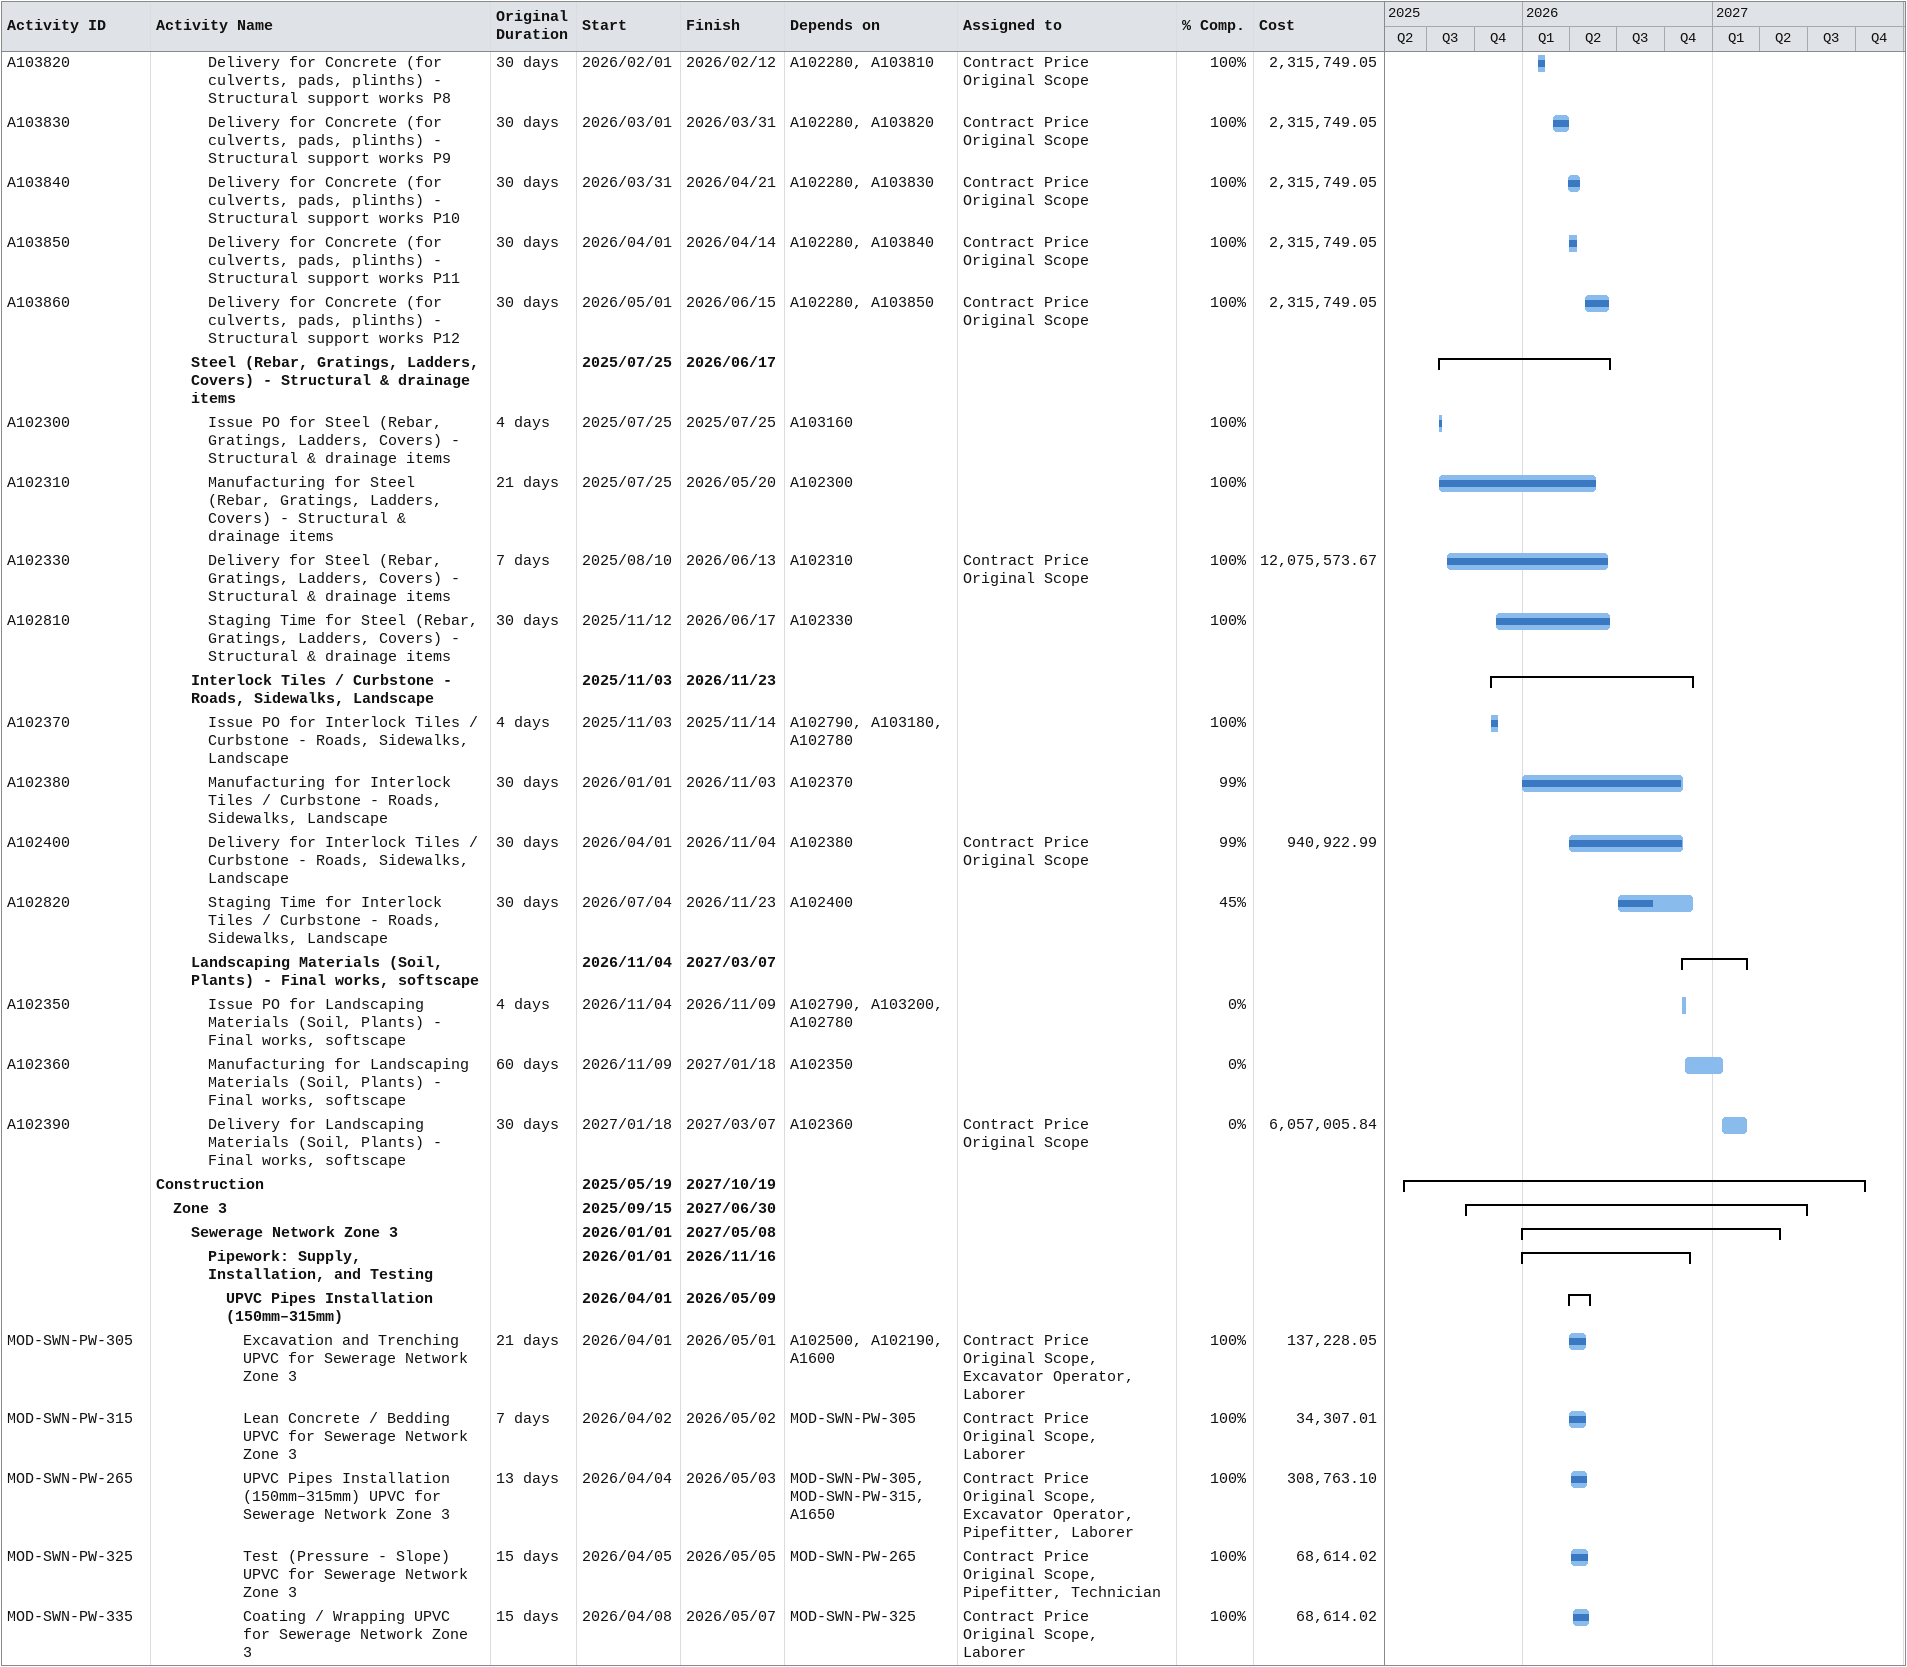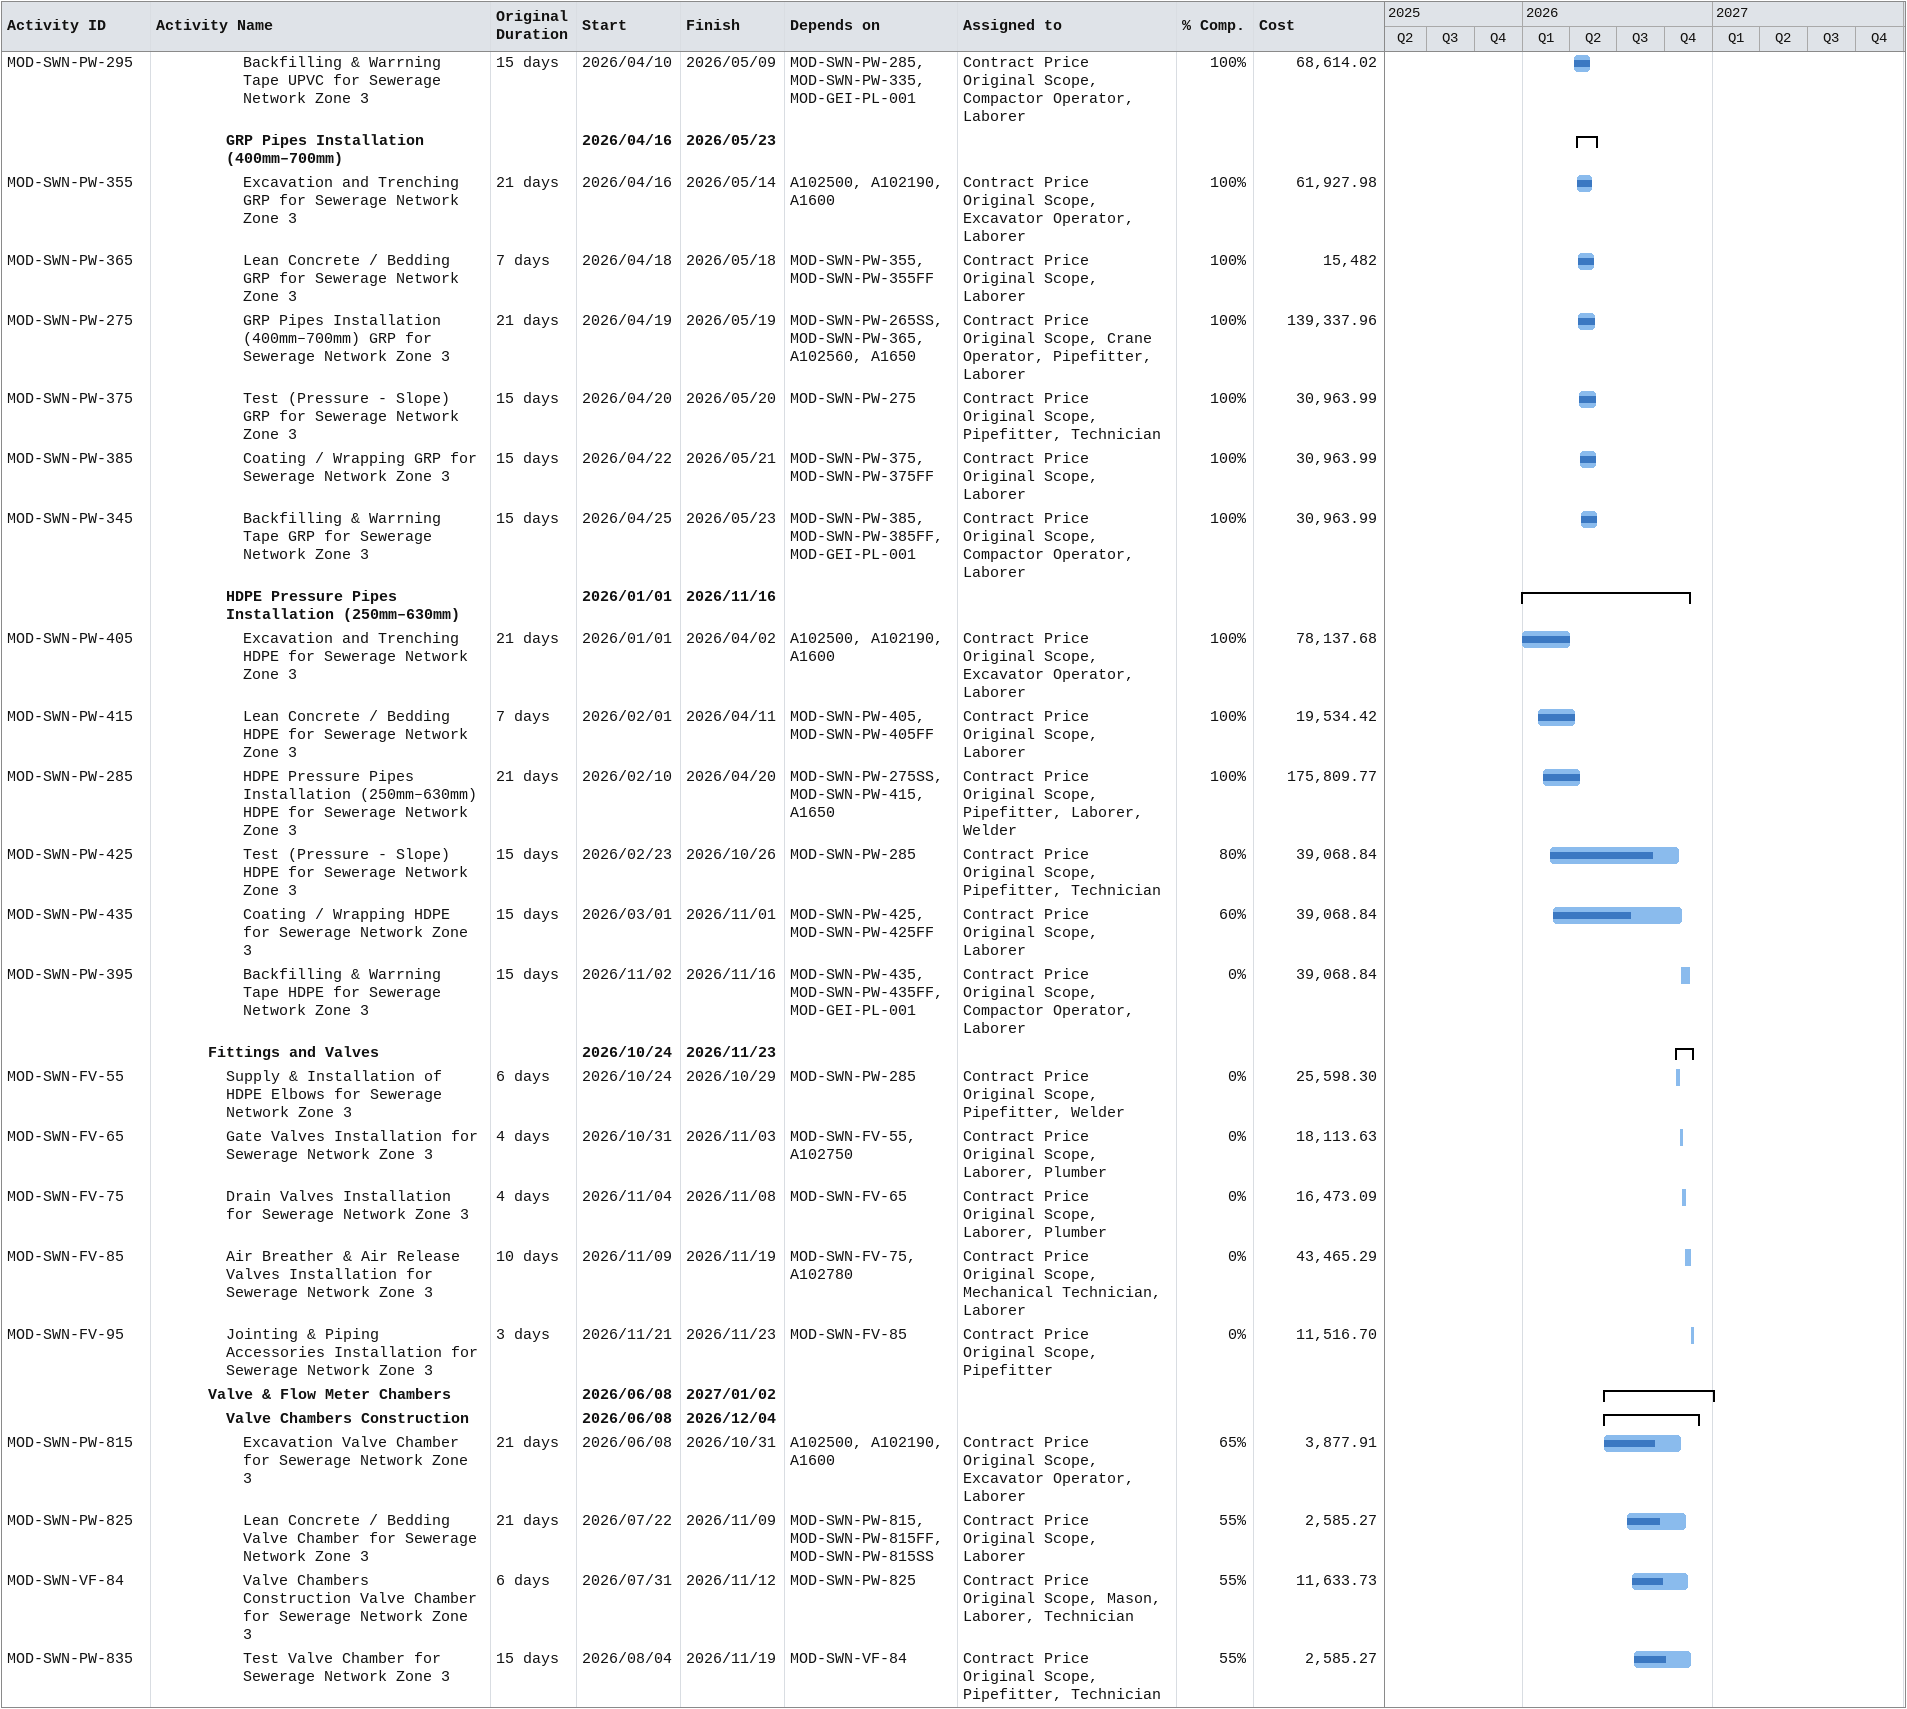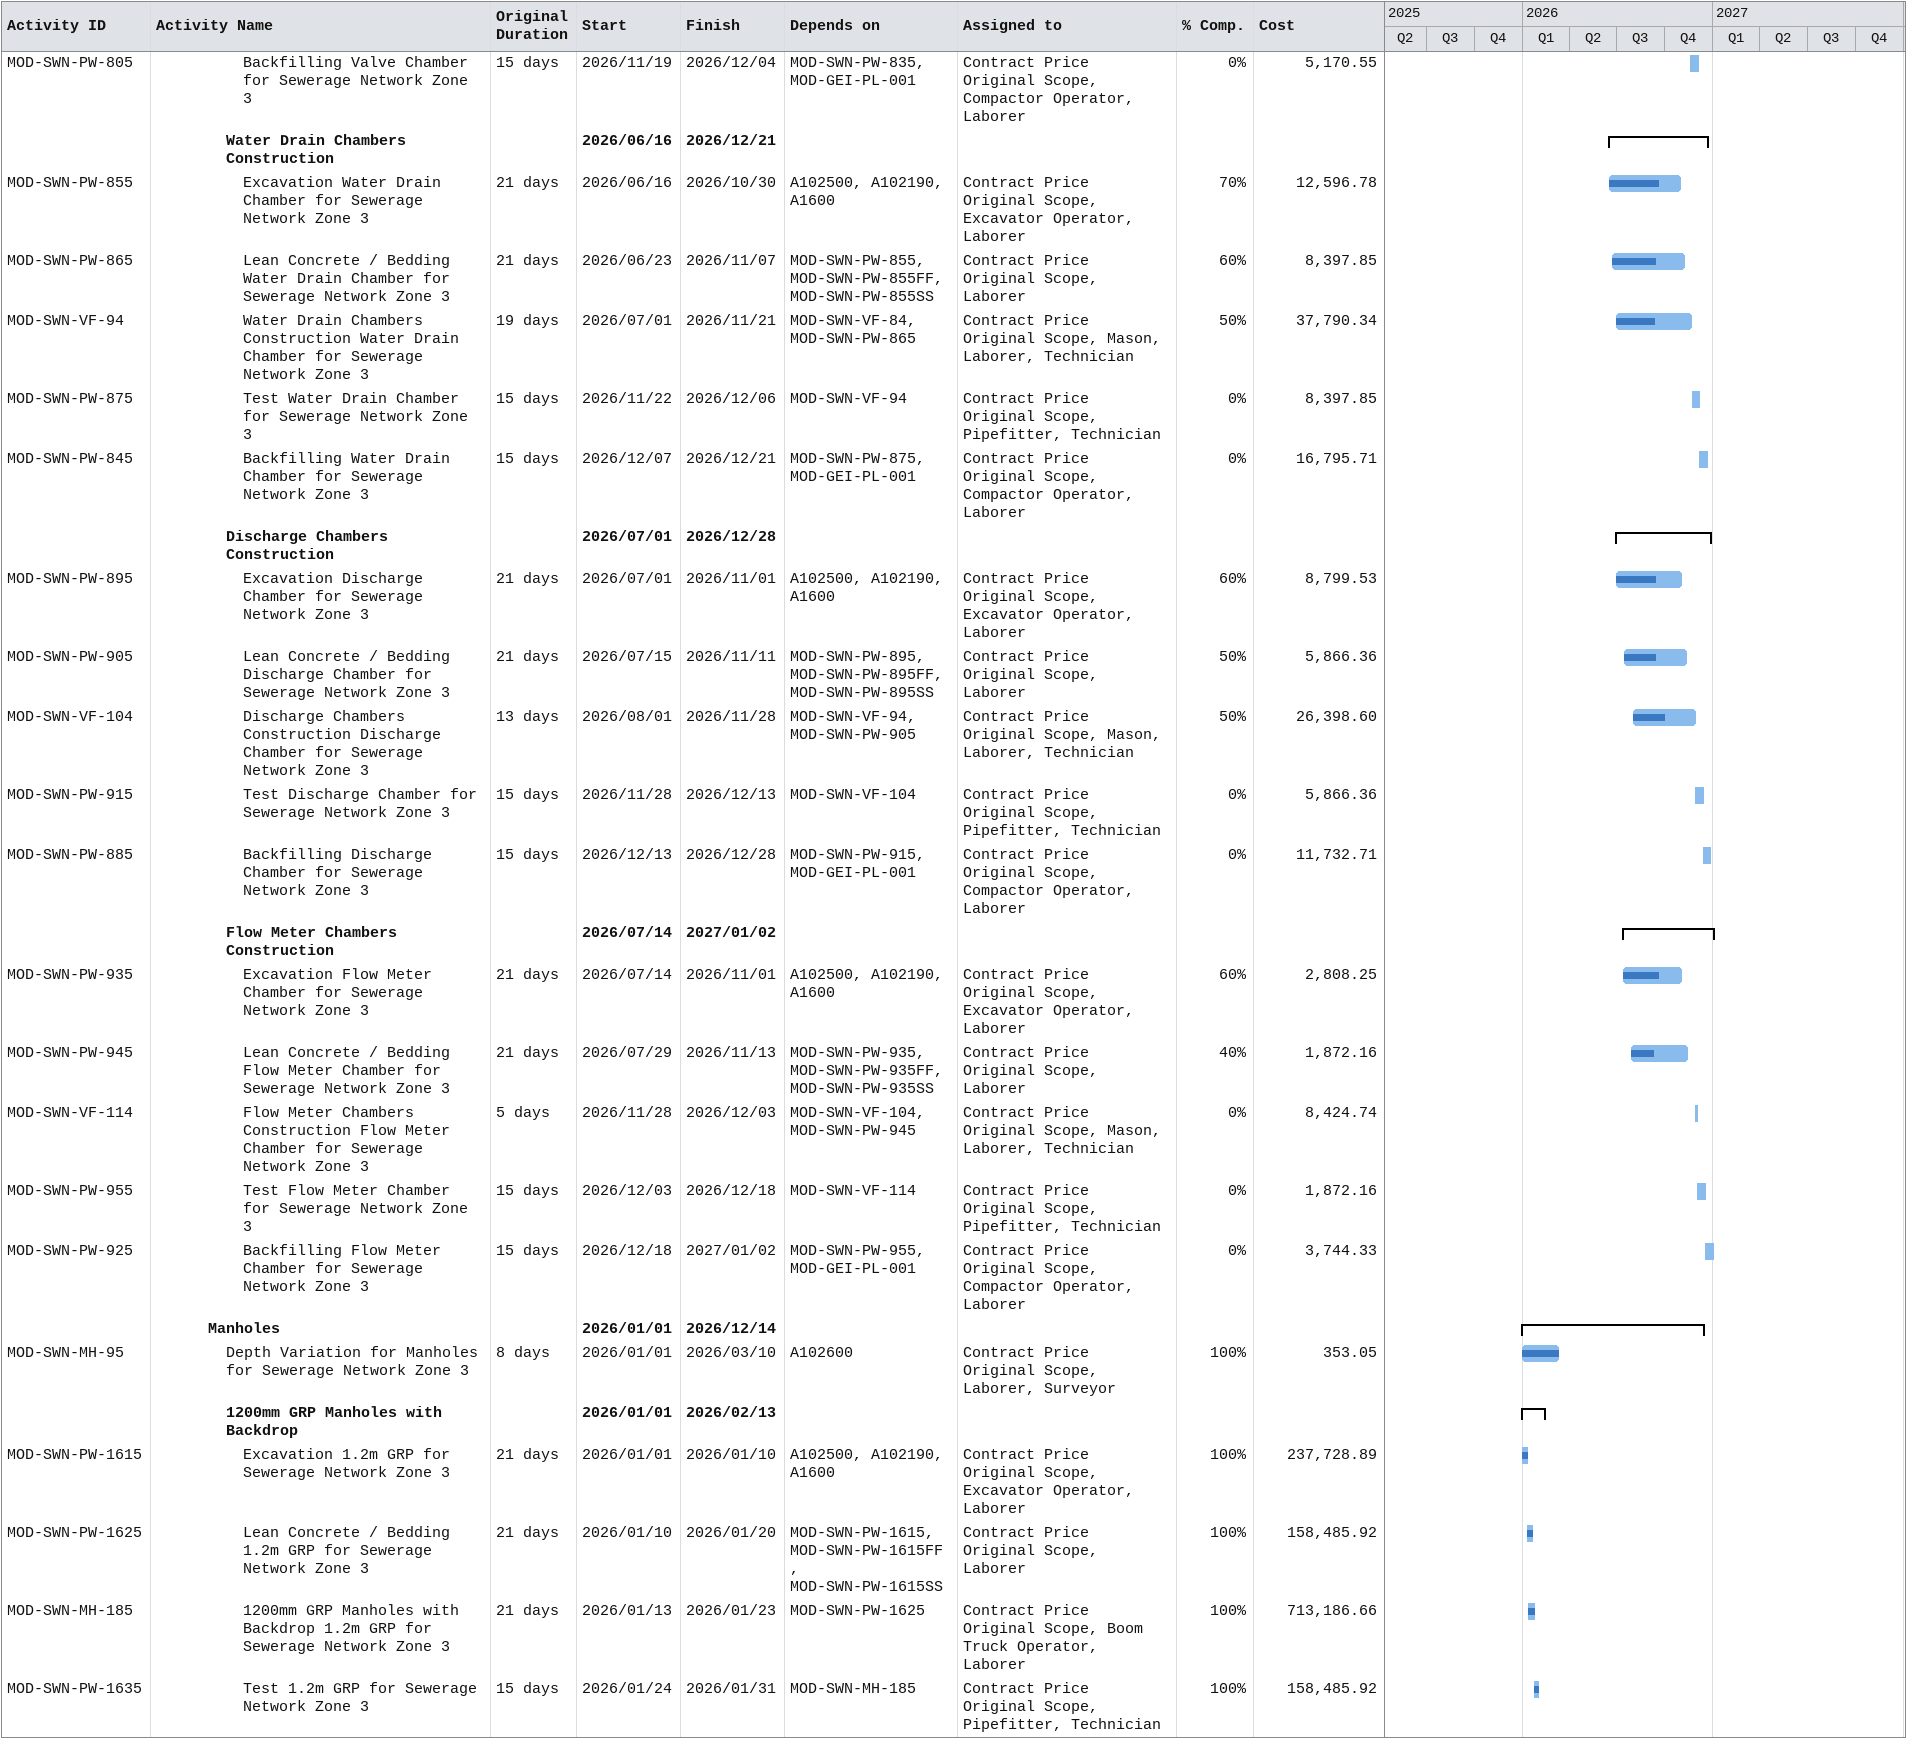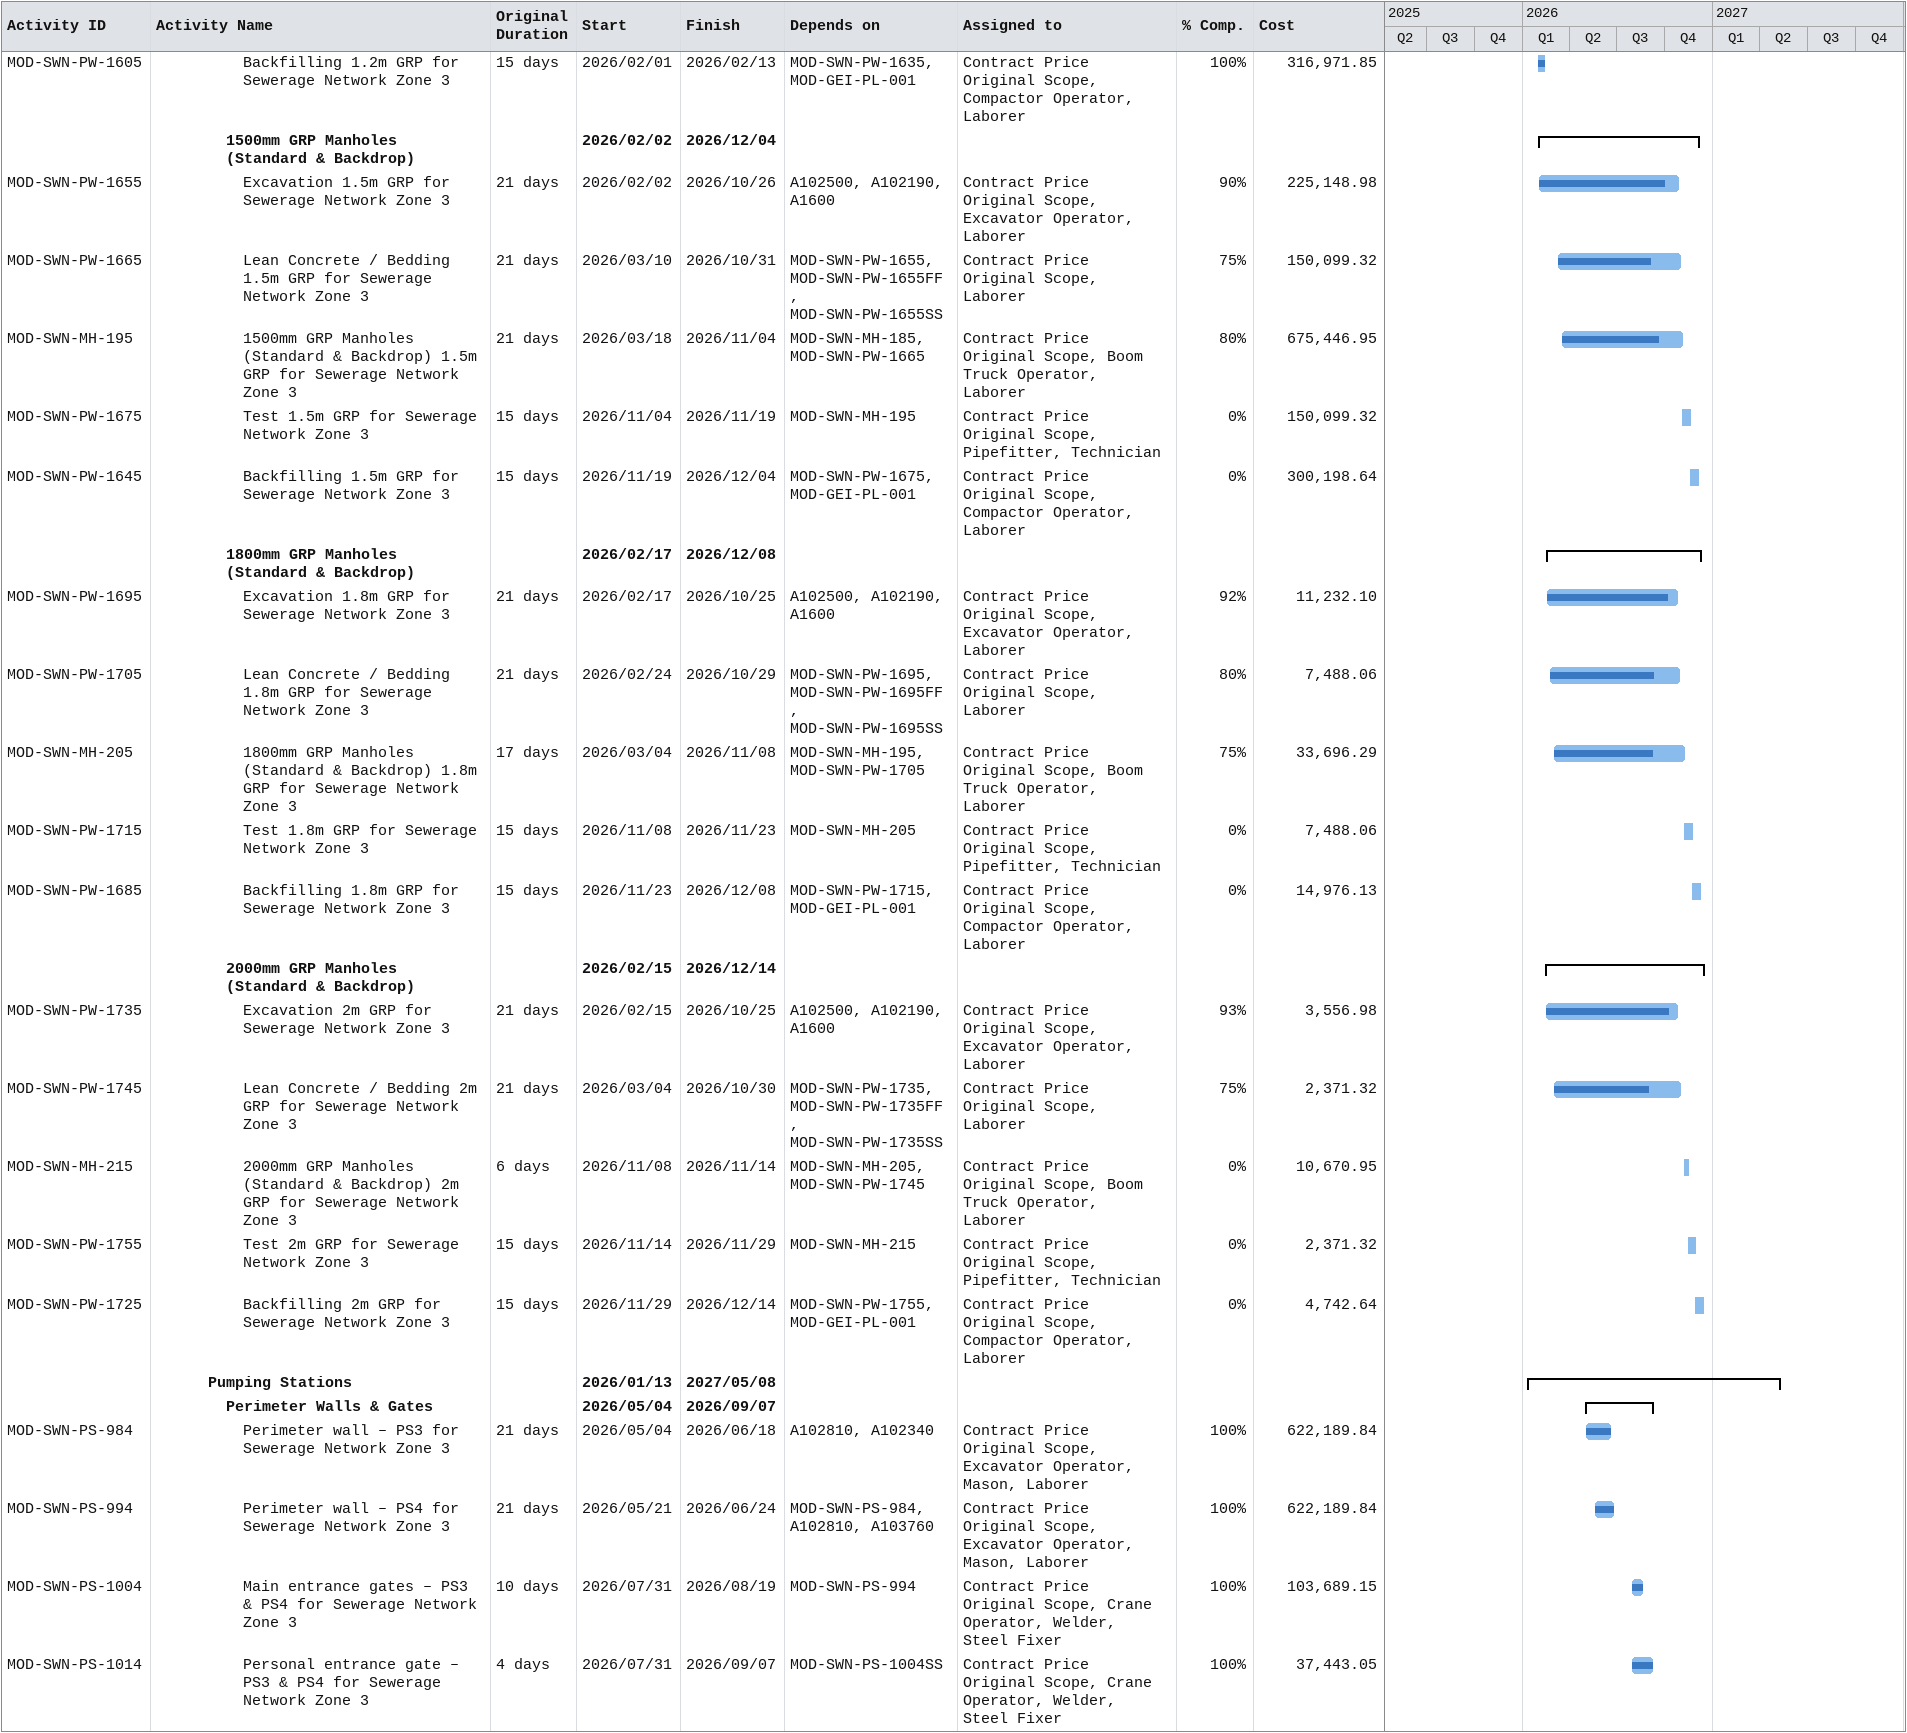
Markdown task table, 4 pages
| ID | Level | Task | Original duration | Start | Finish | Predecessors | Resources | % complete | Cost |
|---|---|---|---|---|---|---|---|---|---|
| A103820 | 4 | Delivery for Concrete (for culverts, pads, plinths) - Structural support works P8 | 30d | 2026-02-01 | 2026-02-12 | A102280, A103810 | Contract Price Original Scope | 100 | 2315749.05 |
| A103830 | 4 | Delivery for Concrete (for culverts, pads, plinths) - Structural support works P9 | 30d | 2026-03-01 | 2026-03-31 | A102280, A103820 | Contract Price Original Scope | 100 | 2315749.05 |
| A103840 | 4 | Delivery for Concrete (for culverts, pads, plinths) - Structural support works P10 | 30d | 2026-03-31 | 2026-04-21 | A102280, A103830 | Contract Price Original Scope | 100 | 2315749.05 |
| A103850 | 4 | Delivery for Concrete (for culverts, pads, plinths) - Structural support works P11 | 30d | 2026-04-01 | 2026-04-14 | A102280, A103840 | Contract Price Original Scope | 100 | 2315749.05 |
| A103860 | 4 | Delivery for Concrete (for culverts, pads, plinths) - Structural support works P12 | 30d | 2026-05-01 | 2026-06-15 | A102280, A103850 | Contract Price Original Scope | 100 | 2315749.05 |
|  | 3 | **Steel (Rebar, Gratings, Ladders, Covers) - Structural & drainage items** |  | 2025-07-25 | 2026-06-17 |  |  |  |  |
| A102300 | 4 | Issue PO for Steel (Rebar, Gratings, Ladders, Covers) - Structural & drainage items | 4d | 2025-07-25 | 2025-07-25 | A103160 |  | 100 |  |
| A102310 | 4 | Manufacturing for Steel (Rebar, Gratings, Ladders, Covers) - Structural & drainage items | 21d | 2025-07-25 | 2026-05-20 | A102300 |  | 100 |  |
| A102330 | 4 | Delivery for Steel (Rebar, Gratings, Ladders, Covers) - Structural & drainage items | 7d | 2025-08-10 | 2026-06-13 | A102310 | Contract Price Original Scope | 100 | 12075573.67 |
| A102810 | 4 | Staging Time for Steel (Rebar, Gratings, Ladders, Covers) - Structural & drainage items | 30d | 2025-11-12 | 2026-06-17 | A102330 |  | 100 |  |
|  | 3 | **Interlock Tiles / Curbstone - Roads, Sidewalks, Landscape** |  | 2025-11-03 | 2026-11-23 |  |  |  |  |
| A102370 | 4 | Issue PO for Interlock Tiles / Curbstone - Roads, Sidewalks, Landscape | 4d | 2025-11-03 | 2025-11-14 | A102790, A103180, A102780 |  | 100 |  |
| A102380 | 4 | Manufacturing for Interlock Tiles / Curbstone - Roads, Sidewalks, Landscape | 30d | 2026-01-01 | 2026-11-03 | A102370 |  | 99 |  |
| A102400 | 4 | Delivery for Interlock Tiles / Curbstone - Roads, Sidewalks, Landscape | 30d | 2026-04-01 | 2026-11-04 | A102380 | Contract Price Original Scope | 99 | 940922.99 |
| A102820 | 4 | Staging Time for Interlock Tiles / Curbstone - Roads, Sidewalks, Landscape | 30d | 2026-07-04 | 2026-11-23 | A102400 |  | 45 |  |
|  | 3 | **Landscaping Materials (Soil, Plants) - Final works, softscape** |  | 2026-11-04 | 2027-03-07 |  |  |  |  |
| A102350 | 4 | Issue PO for Landscaping Materials (Soil, Plants) - Final works, softscape | 4d | 2026-11-04 | 2026-11-09 | A102790, A103200, A102780 |  | 0 |  |
| A102360 | 4 | Manufacturing for Landscaping Materials (Soil, Plants) - Final works, softscape | 60d | 2026-11-09 | 2027-01-18 | A102350 |  | 0 |  |
| A102390 | 4 | Delivery for Landscaping Materials (Soil, Plants) - Final works, softscape | 30d | 2027-01-18 | 2027-03-07 | A102360 | Contract Price Original Scope | 0 | 6057005.84 |
|  | 1 | **Construction** |  | 2025-05-19 | 2027-10-19 |  |  |  |  |
|  | 2 | **Zone 3** |  | 2025-09-15 | 2027-06-30 |  |  |  |  |
|  | 3 | **Sewerage Network Zone 3** |  | 2026-01-01 | 2027-05-08 |  |  |  |  |
|  | 4 | **Pipework: Supply, Installation, and Testing** |  | 2026-01-01 | 2026-11-16 |  |  |  |  |
|  | 5 | **UPVC Pipes Installation (150mm–315mm)** |  | 2026-04-01 | 2026-05-09 |  |  |  |  |
| MOD-SWN-PW-305 | 6 | Excavation and Trenching UPVC for Sewerage Network Zone 3 | 21d | 2026-04-01 | 2026-05-01 | A102500, A102190, A1600 | Contract Price Original Scope, Excavator Operator, Laborer | 100 | 137228.05 |
| MOD-SWN-PW-315 | 6 | Lean Concrete / Bedding UPVC for Sewerage Network Zone 3 | 7d | 2026-04-02 | 2026-05-02 | MOD-SWN-PW-305 | Contract Price Original Scope, Laborer | 100 | 34307.01 |
| MOD-SWN-PW-265 | 6 | UPVC Pipes Installation (150mm–315mm) UPVC for Sewerage Network Zone 3 | 13d | 2026-04-04 | 2026-05-03 | MOD-SWN-PW-305, MOD-SWN-PW-315, A1650 | Contract Price Original Scope, Excavator Operator, Pipefitter, Laborer | 100 | 308763.10 |
| MOD-SWN-PW-325 | 6 | Test (Pressure - Slope) UPVC for Sewerage Network Zone 3 | 15d | 2026-04-05 | 2026-05-05 | MOD-SWN-PW-265 | Contract Price Original Scope, Pipefitter, Technician | 100 | 68614.02 |
| MOD-SWN-PW-335 | 6 | Coating / Wrapping UPVC for Sewerage Network Zone 3 | 15d | 2026-04-08 | 2026-05-07 | MOD-SWN-PW-325 | Contract Price Original Scope, Laborer | 100 | 68614.02 |
| MOD-SWN-PW-295 | 6 | Backfilling & Warrning Tape UPVC for Sewerage Network Zone 3 | 15d | 2026-04-10 | 2026-05-09 | MOD-SWN-PW-285, MOD-SWN-PW-335, MOD-GEI-PL-001 | Contract Price Original Scope, Compactor Operator, Laborer | 100 | 68614.02 |
|  | 5 | **GRP Pipes Installation (400mm–700mm)** |  | 2026-04-16 | 2026-05-23 |  |  |  |  |
| MOD-SWN-PW-355 | 6 | Excavation and Trenching GRP for Sewerage Network Zone 3 | 21d | 2026-04-16 | 2026-05-14 | A102500, A102190, A1600 | Contract Price Original Scope, Excavator Operator, Laborer | 100 | 61927.98 |
| MOD-SWN-PW-365 | 6 | Lean Concrete / Bedding GRP for Sewerage Network Zone 3 | 7d | 2026-04-18 | 2026-05-18 | MOD-SWN-PW-355, MOD-SWN-PW-355FF | Contract Price Original Scope, Laborer | 100 | 15482 |
| MOD-SWN-PW-275 | 6 | GRP Pipes Installation (400mm–700mm) GRP for Sewerage Network Zone 3 | 21d | 2026-04-19 | 2026-05-19 | MOD-SWN-PW-265SS, MOD-SWN-PW-365, A102560, A1650 | Contract Price Original Scope, Crane Operator, Pipefitter, Laborer | 100 | 139337.96 |
| MOD-SWN-PW-375 | 6 | Test (Pressure - Slope) GRP for Sewerage Network Zone 3 | 15d | 2026-04-20 | 2026-05-20 | MOD-SWN-PW-275 | Contract Price Original Scope, Pipefitter, Technician | 100 | 30963.99 |
| MOD-SWN-PW-385 | 6 | Coating / Wrapping GRP for Sewerage Network Zone 3 | 15d | 2026-04-22 | 2026-05-21 | MOD-SWN-PW-375, MOD-SWN-PW-375FF | Contract Price Original Scope, Laborer | 100 | 30963.99 |
| MOD-SWN-PW-345 | 6 | Backfilling & Warrning Tape GRP for Sewerage Network Zone 3 | 15d | 2026-04-25 | 2026-05-23 | MOD-SWN-PW-385, MOD-SWN-PW-385FF, MOD-GEI-PL-001 | Contract Price Original Scope, Compactor Operator, Laborer | 100 | 30963.99 |
|  | 5 | **HDPE Pressure Pipes Installation (250mm–630mm)** |  | 2026-01-01 | 2026-11-16 |  |  |  |  |
| MOD-SWN-PW-405 | 6 | Excavation and Trenching HDPE for Sewerage Network Zone 3 | 21d | 2026-01-01 | 2026-04-02 | A102500, A102190, A1600 | Contract Price Original Scope, Excavator Operator, Laborer | 100 | 78137.68 |
| MOD-SWN-PW-415 | 6 | Lean Concrete / Bedding HDPE for Sewerage Network Zone 3 | 7d | 2026-02-01 | 2026-04-11 | MOD-SWN-PW-405, MOD-SWN-PW-405FF | Contract Price Original Scope, Laborer | 100 | 19534.42 |
| MOD-SWN-PW-285 | 6 | HDPE Pressure Pipes Installation (250mm–630mm) HDPE for Sewerage Network Zone 3 | 21d | 2026-02-10 | 2026-04-20 | MOD-SWN-PW-275SS, MOD-SWN-PW-415, A1650 | Contract Price Original Scope, Pipefitter, Laborer, Welder | 100 | 175809.77 |
| MOD-SWN-PW-425 | 6 | Test (Pressure - Slope) HDPE for Sewerage Network Zone 3 | 15d | 2026-02-23 | 2026-10-26 | MOD-SWN-PW-285 | Contract Price Original Scope, Pipefitter, Technician | 80 | 39068.84 |
| MOD-SWN-PW-435 | 6 | Coating / Wrapping HDPE for Sewerage Network Zone 3 | 15d | 2026-03-01 | 2026-11-01 | MOD-SWN-PW-425, MOD-SWN-PW-425FF | Contract Price Original Scope, Laborer | 60 | 39068.84 |
| MOD-SWN-PW-395 | 6 | Backfilling & Warrning Tape HDPE for Sewerage Network Zone 3 | 15d | 2026-11-02 | 2026-11-16 | MOD-SWN-PW-435, MOD-SWN-PW-435FF, MOD-GEI-PL-001 | Contract Price Original Scope, Compactor Operator, Laborer | 0 | 39068.84 |
|  | 4 | **Fittings and Valves** |  | 2026-10-24 | 2026-11-23 |  |  |  |  |
| MOD-SWN-FV-55 | 5 | Supply & Installation of HDPE Elbows for Sewerage Network Zone 3 | 6d | 2026-10-24 | 2026-10-29 | MOD-SWN-PW-285 | Contract Price Original Scope, Pipefitter, Welder | 0 | 25598.30 |
| MOD-SWN-FV-65 | 5 | Gate Valves Installation for Sewerage Network Zone 3 | 4d | 2026-10-31 | 2026-11-03 | MOD-SWN-FV-55, A102750 | Contract Price Original Scope, Laborer, Plumber | 0 | 18113.63 |
| MOD-SWN-FV-75 | 5 | Drain Valves Installation for Sewerage Network Zone 3 | 4d | 2026-11-04 | 2026-11-08 | MOD-SWN-FV-65 | Contract Price Original Scope, Laborer, Plumber | 0 | 16473.09 |
| MOD-SWN-FV-85 | 5 | Air Breather & Air Release Valves Installation for Sewerage Network Zone 3 | 10d | 2026-11-09 | 2026-11-19 | MOD-SWN-FV-75, A102780 | Contract Price Original Scope, Mechanical Technician, Laborer | 0 | 43465.29 |
| MOD-SWN-FV-95 | 5 | Jointing & Piping Accessories Installation for Sewerage Network Zone 3 | 3d | 2026-11-21 | 2026-11-23 | MOD-SWN-FV-85 | Contract Price Original Scope, Pipefitter | 0 | 11516.70 |
|  | 4 | **Valve & Flow Meter Chambers** |  | 2026-06-08 | 2027-01-02 |  |  |  |  |
|  | 5 | **Valve Chambers Construction** |  | 2026-06-08 | 2026-12-04 |  |  |  |  |
| MOD-SWN-PW-815 | 6 | Excavation Valve Chamber for Sewerage Network Zone 3 | 21d | 2026-06-08 | 2026-10-31 | A102500, A102190, A1600 | Contract Price Original Scope, Excavator Operator, Laborer | 65 | 3877.91 |
| MOD-SWN-PW-825 | 6 | Lean Concrete / Bedding Valve Chamber for Sewerage Network Zone 3 | 21d | 2026-07-22 | 2026-11-09 | MOD-SWN-PW-815, MOD-SWN-PW-815FF, MOD-SWN-PW-815SS | Contract Price Original Scope, Laborer | 55 | 2585.27 |
| MOD-SWN-VF-84 | 6 | Valve Chambers Construction Valve Chamber for Sewerage Network Zone 3 | 6d | 2026-07-31 | 2026-11-12 | MOD-SWN-PW-825 | Contract Price Original Scope, Mason, Laborer, Technician | 55 | 11633.73 |
| MOD-SWN-PW-835 | 6 | Test Valve Chamber for Sewerage Network Zone 3 | 15d | 2026-08-04 | 2026-11-19 | MOD-SWN-VF-84 | Contract Price Original Scope, Pipefitter, Technician | 55 | 2585.27 |
| MOD-SWN-PW-805 | 6 | Backfilling Valve Chamber for Sewerage Network Zone 3 | 15d | 2026-11-19 | 2026-12-04 | MOD-SWN-PW-835, MOD-GEI-PL-001 | Contract Price Original Scope, Compactor Operator, Laborer | 0 | 5170.55 |
|  | 5 | **Water Drain Chambers Construction** |  | 2026-06-16 | 2026-12-21 |  |  |  |  |
| MOD-SWN-PW-855 | 6 | Excavation Water Drain Chamber for Sewerage Network Zone 3 | 21d | 2026-06-16 | 2026-10-30 | A102500, A102190, A1600 | Contract Price Original Scope, Excavator Operator, Laborer | 70 | 12596.78 |
| MOD-SWN-PW-865 | 6 | Lean Concrete / Bedding Water Drain Chamber for Sewerage Network Zone 3 | 21d | 2026-06-23 | 2026-11-07 | MOD-SWN-PW-855, MOD-SWN-PW-855FF, MOD-SWN-PW-855SS | Contract Price Original Scope, Laborer | 60 | 8397.85 |
| MOD-SWN-VF-94 | 6 | Water Drain Chambers Construction Water Drain Chamber for Sewerage Network Zone 3 | 19d | 2026-07-01 | 2026-11-21 | MOD-SWN-VF-84, MOD-SWN-PW-865 | Contract Price Original Scope, Mason, Laborer, Technician | 50 | 37790.34 |
| MOD-SWN-PW-875 | 6 | Test Water Drain Chamber for Sewerage Network Zone 3 | 15d | 2026-11-22 | 2026-12-06 | MOD-SWN-VF-94 | Contract Price Original Scope, Pipefitter, Technician | 0 | 8397.85 |
| MOD-SWN-PW-845 | 6 | Backfilling Water Drain Chamber for Sewerage Network Zone 3 | 15d | 2026-12-07 | 2026-12-21 | MOD-SWN-PW-875, MOD-GEI-PL-001 | Contract Price Original Scope, Compactor Operator, Laborer | 0 | 16795.71 |
|  | 5 | **Discharge Chambers Construction** |  | 2026-07-01 | 2026-12-28 |  |  |  |  |
| MOD-SWN-PW-895 | 6 | Excavation Discharge Chamber for Sewerage Network Zone 3 | 21d | 2026-07-01 | 2026-11-01 | A102500, A102190, A1600 | Contract Price Original Scope, Excavator Operator, Laborer | 60 | 8799.53 |
| MOD-SWN-PW-905 | 6 | Lean Concrete / Bedding Discharge Chamber for Sewerage Network Zone 3 | 21d | 2026-07-15 | 2026-11-11 | MOD-SWN-PW-895, MOD-SWN-PW-895FF, MOD-SWN-PW-895SS | Contract Price Original Scope, Laborer | 50 | 5866.36 |
| MOD-SWN-VF-104 | 6 | Discharge Chambers Construction Discharge Chamber for Sewerage Network Zone 3 | 13d | 2026-08-01 | 2026-11-28 | MOD-SWN-VF-94, MOD-SWN-PW-905 | Contract Price Original Scope, Mason, Laborer, Technician | 50 | 26398.60 |
| MOD-SWN-PW-915 | 6 | Test Discharge Chamber for Sewerage Network Zone 3 | 15d | 2026-11-28 | 2026-12-13 | MOD-SWN-VF-104 | Contract Price Original Scope, Pipefitter, Technician | 0 | 5866.36 |
| MOD-SWN-PW-885 | 6 | Backfilling Discharge Chamber for Sewerage Network Zone 3 | 15d | 2026-12-13 | 2026-12-28 | MOD-SWN-PW-915, MOD-GEI-PL-001 | Contract Price Original Scope, Compactor Operator, Laborer | 0 | 11732.71 |
|  | 5 | **Flow Meter Chambers Construction** |  | 2026-07-14 | 2027-01-02 |  |  |  |  |
| MOD-SWN-PW-935 | 6 | Excavation Flow Meter Chamber for Sewerage Network Zone 3 | 21d | 2026-07-14 | 2026-11-01 | A102500, A102190, A1600 | Contract Price Original Scope, Excavator Operator, Laborer | 60 | 2808.25 |
| MOD-SWN-PW-945 | 6 | Lean Concrete / Bedding Flow Meter Chamber for Sewerage Network Zone 3 | 21d | 2026-07-29 | 2026-11-13 | MOD-SWN-PW-935, MOD-SWN-PW-935FF, MOD-SWN-PW-935SS | Contract Price Original Scope, Laborer | 40 | 1872.16 |
| MOD-SWN-VF-114 | 6 | Flow Meter Chambers Construction Flow Meter Chamber for Sewerage Network Zone 3 | 5d | 2026-11-28 | 2026-12-03 | MOD-SWN-VF-104, MOD-SWN-PW-945 | Contract Price Original Scope, Mason, Laborer, Technician | 0 | 8424.74 |
| MOD-SWN-PW-955 | 6 | Test Flow Meter Chamber for Sewerage Network Zone 3 | 15d | 2026-12-03 | 2026-12-18 | MOD-SWN-VF-114 | Contract Price Original Scope, Pipefitter, Technician | 0 | 1872.16 |
| MOD-SWN-PW-925 | 6 | Backfilling Flow Meter Chamber for Sewerage Network Zone 3 | 15d | 2026-12-18 | 2027-01-02 | MOD-SWN-PW-955, MOD-GEI-PL-001 | Contract Price Original Scope, Compactor Operator, Laborer | 0 | 3744.33 |
|  | 4 | **Manholes** |  | 2026-01-01 | 2026-12-14 |  |  |  |  |
| MOD-SWN-MH-95 | 5 | Depth Variation for Manholes for Sewerage Network Zone 3 | 8d | 2026-01-01 | 2026-03-10 | A102600 | Contract Price Original Scope, Laborer, Surveyor | 100 | 353.05 |
|  | 5 | **1200mm GRP Manholes with Backdrop** |  | 2026-01-01 | 2026-02-13 |  |  |  |  |
| MOD-SWN-PW-1615 | 6 | Excavation 1.2m GRP for Sewerage Network Zone 3 | 21d | 2026-01-01 | 2026-01-10 | A102500, A102190, A1600 | Contract Price Original Scope, Excavator Operator, Laborer | 100 | 237728.89 |
| MOD-SWN-PW-1625 | 6 | Lean Concrete / Bedding 1.2m GRP for Sewerage Network Zone 3 | 21d | 2026-01-10 | 2026-01-20 | MOD-SWN-PW-1615, MOD-SWN-PW-1615FF, MOD-SWN-PW-1615SS | Contract Price Original Scope, Laborer | 100 | 158485.92 |
| MOD-SWN-MH-185 | 6 | 1200mm GRP Manholes with Backdrop 1.2m GRP for Sewerage Network Zone 3 | 21d | 2026-01-13 | 2026-01-23 | MOD-SWN-PW-1625 | Contract Price Original Scope, Boom Truck Operator, Laborer | 100 | 713186.66 |
| MOD-SWN-PW-1635 | 6 | Test 1.2m GRP for Sewerage Network Zone 3 | 15d | 2026-01-24 | 2026-01-31 | MOD-SWN-MH-185 | Contract Price Original Scope, Pipefitter, Technician | 100 | 158485.92 |
| MOD-SWN-PW-1605 | 6 | Backfilling 1.2m GRP for Sewerage Network Zone 3 | 15d | 2026-02-01 | 2026-02-13 | MOD-SWN-PW-1635, MOD-GEI-PL-001 | Contract Price Original Scope, Compactor Operator, Laborer | 100 | 316971.85 |
|  | 5 | **1500mm GRP Manholes (Standard & Backdrop)** |  | 2026-02-02 | 2026-12-04 |  |  |  |  |
| MOD-SWN-PW-1655 | 6 | Excavation 1.5m GRP for Sewerage Network Zone 3 | 21d | 2026-02-02 | 2026-10-26 | A102500, A102190, A1600 | Contract Price Original Scope, Excavator Operator, Laborer | 90 | 225148.98 |
| MOD-SWN-PW-1665 | 6 | Lean Concrete / Bedding 1.5m GRP for Sewerage Network Zone 3 | 21d | 2026-03-10 | 2026-10-31 | MOD-SWN-PW-1655, MOD-SWN-PW-1655FF, MOD-SWN-PW-1655SS | Contract Price Original Scope, Laborer | 75 | 150099.32 |
| MOD-SWN-MH-195 | 6 | 1500mm GRP Manholes (Standard & Backdrop) 1.5m GRP for Sewerage Network Zone 3 | 21d | 2026-03-18 | 2026-11-04 | MOD-SWN-MH-185, MOD-SWN-PW-1665 | Contract Price Original Scope, Boom Truck Operator, Laborer | 80 | 675446.95 |
| MOD-SWN-PW-1675 | 6 | Test 1.5m GRP for Sewerage Network Zone 3 | 15d | 2026-11-04 | 2026-11-19 | MOD-SWN-MH-195 | Contract Price Original Scope, Pipefitter, Technician | 0 | 150099.32 |
| MOD-SWN-PW-1645 | 6 | Backfilling 1.5m GRP for Sewerage Network Zone 3 | 15d | 2026-11-19 | 2026-12-04 | MOD-SWN-PW-1675, MOD-GEI-PL-001 | Contract Price Original Scope, Compactor Operator, Laborer | 0 | 300198.64 |
|  | 5 | **1800mm GRP Manholes (Standard & Backdrop)** |  | 2026-02-17 | 2026-12-08 |  |  |  |  |
| MOD-SWN-PW-1695 | 6 | Excavation 1.8m GRP for Sewerage Network Zone 3 | 21d | 2026-02-17 | 2026-10-25 | A102500, A102190, A1600 | Contract Price Original Scope, Excavator Operator, Laborer | 92 | 11232.10 |
| MOD-SWN-PW-1705 | 6 | Lean Concrete / Bedding 1.8m GRP for Sewerage Network Zone 3 | 21d | 2026-02-24 | 2026-10-29 | MOD-SWN-PW-1695, MOD-SWN-PW-1695FF, MOD-SWN-PW-1695SS | Contract Price Original Scope, Laborer | 80 | 7488.06 |
| MOD-SWN-MH-205 | 6 | 1800mm GRP Manholes (Standard & Backdrop) 1.8m GRP for Sewerage Network Zone 3 | 17d | 2026-03-04 | 2026-11-08 | MOD-SWN-MH-195, MOD-SWN-PW-1705 | Contract Price Original Scope, Boom Truck Operator, Laborer | 75 | 33696.29 |
| MOD-SWN-PW-1715 | 6 | Test 1.8m GRP for Sewerage Network Zone 3 | 15d | 2026-11-08 | 2026-11-23 | MOD-SWN-MH-205 | Contract Price Original Scope, Pipefitter, Technician | 0 | 7488.06 |
| MOD-SWN-PW-1685 | 6 | Backfilling 1.8m GRP for Sewerage Network Zone 3 | 15d | 2026-11-23 | 2026-12-08 | MOD-SWN-PW-1715, MOD-GEI-PL-001 | Contract Price Original Scope, Compactor Operator, Laborer | 0 | 14976.13 |
|  | 5 | **2000mm GRP Manholes (Standard & Backdrop)** |  | 2026-02-15 | 2026-12-14 |  |  |  |  |
| MOD-SWN-PW-1735 | 6 | Excavation 2m GRP for Sewerage Network Zone 3 | 21d | 2026-02-15 | 2026-10-25 | A102500, A102190, A1600 | Contract Price Original Scope, Excavator Operator, Laborer | 93 | 3556.98 |
| MOD-SWN-PW-1745 | 6 | Lean Concrete / Bedding 2m GRP for Sewerage Network Zone 3 | 21d | 2026-03-04 | 2026-10-30 | MOD-SWN-PW-1735, MOD-SWN-PW-1735FF, MOD-SWN-PW-1735SS | Contract Price Original Scope, Laborer | 75 | 2371.32 |
| MOD-SWN-MH-215 | 6 | 2000mm GRP Manholes (Standard & Backdrop) 2m GRP for Sewerage Network Zone 3 | 6d | 2026-11-08 | 2026-11-14 | MOD-SWN-MH-205, MOD-SWN-PW-1745 | Contract Price Original Scope, Boom Truck Operator, Laborer | 0 | 10670.95 |
| MOD-SWN-PW-1755 | 6 | Test 2m GRP for Sewerage Network Zone 3 | 15d | 2026-11-14 | 2026-11-29 | MOD-SWN-MH-215 | Contract Price Original Scope, Pipefitter, Technician | 0 | 2371.32 |
| MOD-SWN-PW-1725 | 6 | Backfilling 2m GRP for Sewerage Network Zone 3 | 15d | 2026-11-29 | 2026-12-14 | MOD-SWN-PW-1755, MOD-GEI-PL-001 | Contract Price Original Scope, Compactor Operator, Laborer | 0 | 4742.64 |
|  | 4 | **Pumping Stations** |  | 2026-01-13 | 2027-05-08 |  |  |  |  |
|  | 5 | **Perimeter Walls & Gates** |  | 2026-05-04 | 2026-09-07 |  |  |  |  |
| MOD-SWN-PS-984 | 6 | Perimeter wall – PS3 for Sewerage Network Zone 3 | 21d | 2026-05-04 | 2026-06-18 | A102810, A102340 | Contract Price Original Scope, Excavator Operator, Mason, Laborer | 100 | 622189.84 |
| MOD-SWN-PS-994 | 6 | Perimeter wall – PS4 for Sewerage Network Zone 3 | 21d | 2026-05-21 | 2026-06-24 | MOD-SWN-PS-984, A102810, A103760 | Contract Price Original Scope, Excavator Operator, Mason, Laborer | 100 | 622189.84 |
| MOD-SWN-PS-1004 | 6 | Main entrance gates – PS3 & PS4 for Sewerage Network Zone 3 | 10d | 2026-07-31 | 2026-08-19 | MOD-SWN-PS-994 | Contract Price Original Scope, Crane Operator, Welder, Steel Fixer | 100 | 103689.15 |
| MOD-SWN-PS-1014 | 6 | Personal entrance gate – PS3 & PS4 for Sewerage Network Zone 3 | 4d | 2026-07-31 | 2026-09-07 | MOD-SWN-PS-1004SS | Contract Price Original Scope, Crane Operator, Welder, Steel Fixer | 100 | 37443.05 |
